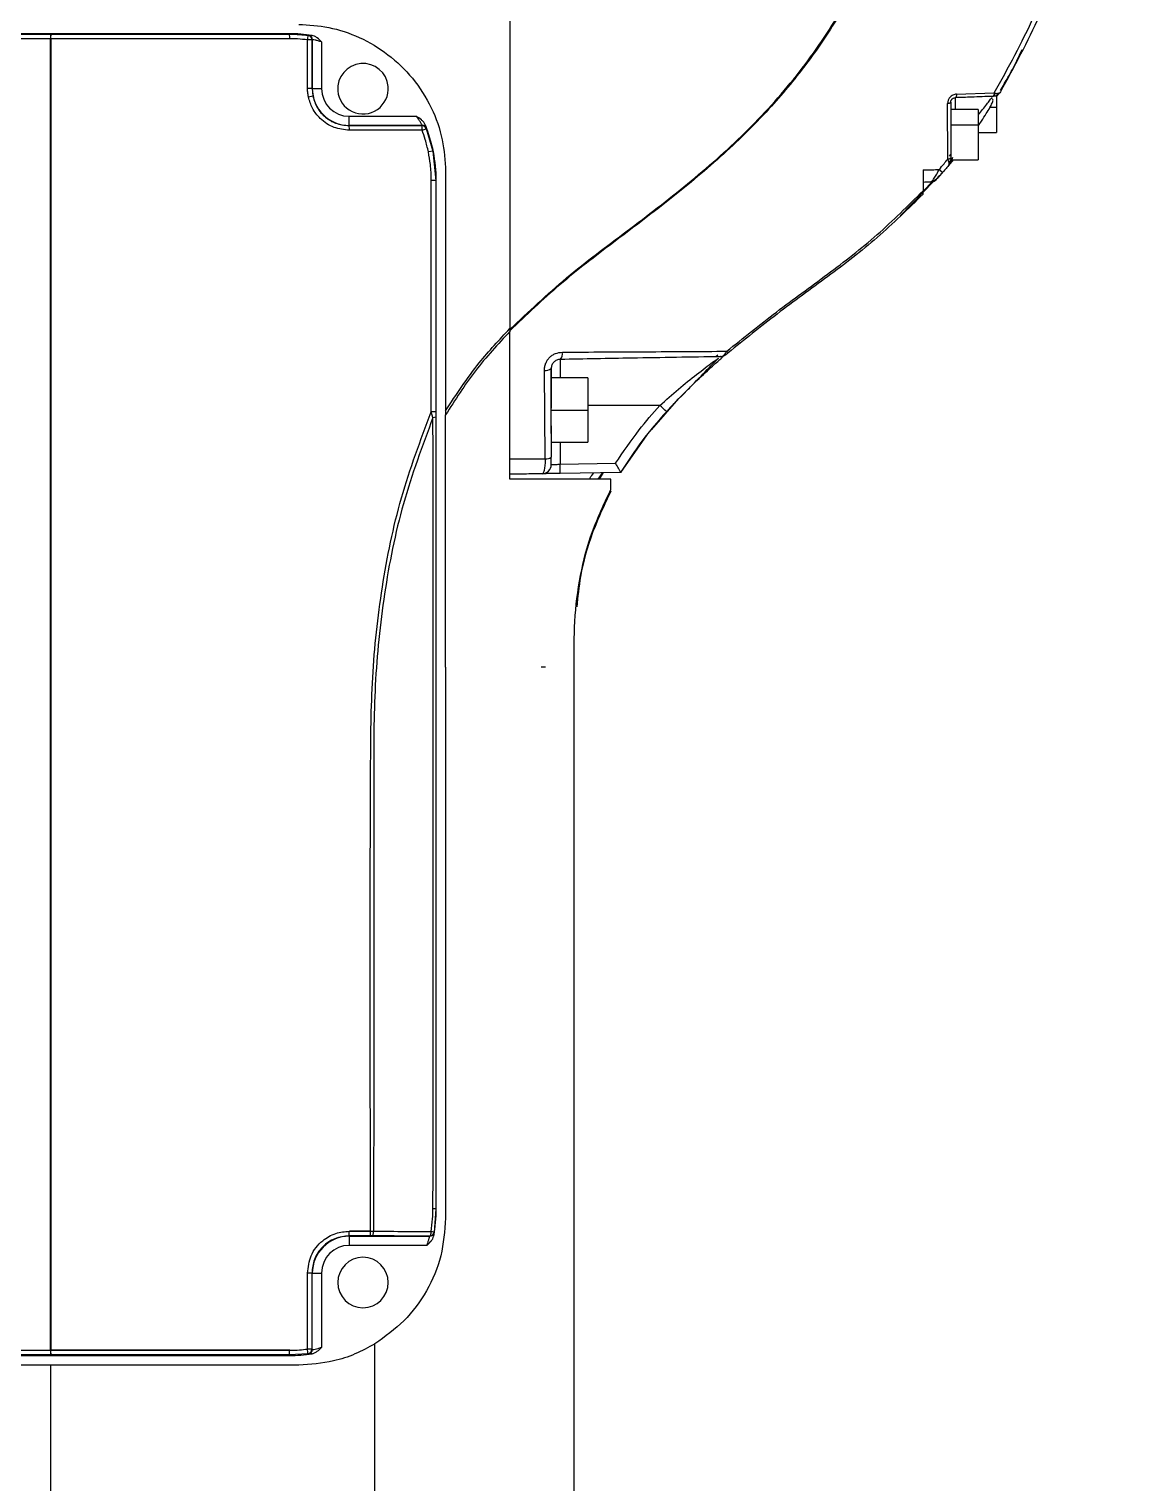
# Model space of a CAD drawing. Header units: millimetres. Extents: x -13464 to 9471, y -517 to 17126.
# Drawn here: x -10059.5 to -9940, y 4294.9 to 4453.2 of the extents above; entities that cross this region are included whole.
import ezdxf

# ---------------------------------------------------------------- set-up
doc = ezdxf.new("R2010")
doc.units = ezdxf.units.MM

msp = doc.modelspace()

# ---------------------------------------------------------------- linework, layer by layer
at = {"color": 7, "linetype": 'Continuous', "lineweight": 25}
for p, q in [((-10007.1, 4463.47), (-10007.1, 4420.63)), ((-10057.12, 4452.17), (-10083.12, 4452.19)), ((-10031.1, 4452.74), (-10083.1, 4452.74)), ((-10083.1, 4452.68), (-10057.1, 4452.67)), ((-10057.12, 4309.39), (-10057.12, 4452.17)), ((-10057.1, 4452.67), (-10031.1, 4452.68)), ((-10057.1, 4452.17), (-10057.1, 4452.67)), ((-10031.08, 4452.19), (-10057.08, 4452.17)), ((-10057.08, 4452.17), (-10057.08, 4309.39)), ((-10031.1, 4452.74), (-10031.1, 4452.68)), ((-10029.14, 4446.77), (-10029.13, 4452.07)), ((-10028.65, 4452.06), (-10028.65, 4446.77)), ((-10028.62, 4446.77), (-10028.62, 4452.09)), ((-10027.62, 4451.85), (-10027.62, 4446.77)), ((-9952.18, 4449.17), (-9951.33, 4451.02)), ((-10029.04, 4445.86), (-10028.57, 4445.96)), ((-10028.65, 4446.77), (-10028.57, 4445.96)), ((-10028.65, 4446.77), (-10028.62, 4446.77)), ((-10028.62, 4446.77), (-10027.62, 4446.77)), ((-9958.62, 4445.77), (-9958.62, 4444.5)), ((-9958.46, 4446.16), (-9954.35, 4446.29)), ((-9954.1, 4445.85), (-9953.91, 4446.17)), ((-9954.1, 4446.02), (-9954.1, 4444.75)), ((-9959.41, 4439.09), (-9959.43, 4445.15)), ((-9956.1, 4444.5), (-9959.1, 4444.5)), ((-9956.1, 4444.5), (-9956.1, 4442.81)), ((-9954.81, 4444.75), (-9954.1, 4444.75)), ((-9954.1, 4444.75), (-9954.1, 4442)), ((-10024.6, 4442.75), (-10024.6, 4443.75)), ((-10024.6, 4443.75), (-10017.29, 4443.75)), ((-10024.6, 4442.72), (-10024.6, 4442.75)), ((-10016.66, 4442.75), (-10024.6, 4442.75)), ((-10024.6, 4442.72), (-10016.68, 4442.73)), ((-10016.21, 4442.4), (-10015.5, 4439.96)), ((-9959.1, 4442.81), (-9956.1, 4442.81)), ((-9956.1, 4442.81), (-9956.1, 4439)), ((-10016.66, 4442.23), (-10024.58, 4442.23)), ((-9956.1, 4442), (-9954.1, 4442)), ((-10015.5, 4439.96), (-10015.98, 4439.86)), ((-10015.5, 4439.96), (-10015.18, 4436.77)), ((-9959.24, 4439.4), (-9959.1, 4439.58)), ((-10014.1, 4437.75), (-10014.1, 4411.66)), ((-9959.3, 4438.78), (-9959.41, 4439.09)), ((-9958.84, 4439), (-9959.33, 4438.39)), ((-9959.1, 4439), (-9956.1, 4439)), ((-9959.1, 4439), (-9959.1, 4439)), ((-10015.67, 4411.57), (-10015.66, 4436.77)), ((-10015.18, 4436.77), (-10015.18, 4411.56)), ((-10015.14, 4436.77), (-10015.18, 4436.77)), ((-10015.14, 4324.77), (-10015.14, 4436.77)), ((-9964.6, 4432.92), (-9960.95, 4436.67)), ((-9961.07, 4436.64), (-9962.1, 4435.6)), ((-9961.31, 4436.58), (-9961.22, 4436.64)), ((-10007.1, 4420.63), (-10007.1, 4420.32)), ((-10007.1, 4404.25), (-10007.1, 4420.32)), ((-10001.62, 4417.27), (-10001.62, 4415.25)), ((-9984.47, 4417.74), (-9984.69, 4417.57)), ((-10003.25, 4406.44), (-10003.35, 4416.07)), ((-9998.6, 4415.25), (-10002.6, 4415.25)), ((-9998.6, 4415.25), (-9998.6, 4411.75)), ((-9988.55, 4413.17), (-9987.43, 4414.29)), ((-9987.43, 4414.28), (-9988.54, 4413.17)), ((-9987.44, 4414.28), (-9987.44, 4414.29)), ((-9987.09, 4414.62), (-9987.43, 4414.28)), ((-9987.43, 4414.29), (-9987.42, 4414.3)), ((-9991.69, 4409.61), (-9988.69, 4413.01)), ((-10015.48, 4410.95), (-10015.67, 4411.57)), ((-10014.1, 4411.66), (-10014.1, 4411.23)), ((-10002.64, 4410.95), (-10002.6, 4409.22)), ((-10002.6, 4410.95), (-10002.64, 4410.95)), ((-10002.6, 4411.75), (-9998.6, 4411.75)), ((-9990.78, 4412.25), (-9998.6, 4412.25)), ((-9998.6, 4411.75), (-9998.6, 4408.25)), ((-10002.6, 4408.25), (-9998.6, 4408.25)), ((-10001.62, 4408.25), (-10001.62, 4405.86)), ((-9995.01, 4404.97), (-9992.14, 4409.07)), ((-10001.62, 4405.86), (-9995.59, 4405.96)), ((-9995.04, 4404.97), (-10001.62, 4404.86)), ((-9997, 4404.94), (-9997.51, 4404.25)), ((-9997.33, 4404.25), (-9996.9, 4404.94)), ((-9995.01, 4404.97), (-9995.04, 4404.97)), ((-9994.99, 4404.97), (-9995, 4404.97)), ((-9994.96, 4404.97), (-9994.98, 4404.97)), ((-9996.1, 4403.12), (-9996.1, 4404.25)), ((-10014.1, 4383.75), (-10014.1, 4323.75)), ((-10000.1, 4285.75), (-10000.1, 4383.75)), ((-10000.1, 4285.75), (-10000.1, 4383.75)), ((-10015.16, 4324.77), (-10015.36, 4322.21)), ((-10015.14, 4324.77), (-10015.16, 4324.77)), ((-10024.58, 4322.34), (-10022.27, 4322.34)), ((-10022.27, 4322.33), (-10024.58, 4322.33)), ((-10022.27, 4322.34), (-10021.95, 4322.34)), ((-10022.28, 4321.83), (-10024.6, 4321.83)), ((-10024.6, 4321.83), (-10024.6, 4321.79)), ((-10024.6, 4321.79), (-10015.85, 4321.79)), ((-10024.6, 4321.79), (-10024.6, 4320.79)), ((-10016.15, 4320.79), (-10024.6, 4320.79)), ((-10029.15, 4309.5), (-10029.15, 4317.77)), ((-10028.67, 4317.77), (-10028.67, 4309.49)), ((-10028.67, 4317.77), (-10028.62, 4317.77)), ((-10028.62, 4309.45), (-10028.62, 4317.77)), ((-10028.62, 4317.77), (-10027.62, 4317.77)), ((-10027.62, 4317.77), (-10027.62, 4309.69)), ((-10083.12, 4309.38), (-10057.12, 4309.39)), ((-10057.1, 4308.89), (-10057.1, 4309.39)), ((-10031.08, 4309.37), (-10057.08, 4309.39)), ((-10057.08, 4309.39), (-10031.08, 4309.38)), ((-10021.8, 4285.75), (-10021.8, 4310.07)), ((-10057.1, 4308.89), (-10083.1, 4308.87)), ((-10083.1, 4308.81), (-10031.1, 4308.81)), ((-10031.1, 4308.87), (-10057.1, 4308.89)), ((-10029.11, 4309), (-10031.1, 4308.87)), ((-10031.1, 4308.81), (-10031.1, 4308.87)), ((-10057.1, 4307.75), (-10084.1, 4307.75)), ((-10057.1, 4285.75), (-10057.1, 4307.75)), ((-10030.1, 4307.75), (-10057.1, 4307.75))]:
    msp.add_line(p, q, dxfattribs=at)
at = {"color": 7, "linetype": 'Continuous', "lineweight": 25, "flags": 128}
for points in [[(-10057.1, 4452.17), (-10057.1, 4452.17), (-10057.11, 4452.17), (-10057.11, 4452.17), (-10057.11, 4452.17), (-10057.11, 4452.17), (-10057.12, 4452.17), (-10057.12, 4452.17), (-10057.12, 4452.17)], [(-10057.08, 4452.17), (-10057.09, 4452.17), (-10057.09, 4452.17), (-10057.09, 4452.17), (-10057.09, 4452.17), (-10057.1, 4452.17), (-10057.1, 4452.17), (-10057.1, 4452.17), (-10057.1, 4452.17)], [(-10029.09, 4452.56), (-10029.07, 4452.57), (-10029.06, 4452.59)], [(-10028.62, 4452.09), (-10028.64, 4452.07), (-10028.65, 4452.06)], [(-9952.19, 4449.17), (-9952.19, 4449.17), (-9952.18, 4449.17)], [(-9958.46, 4446.16), (-9958.46, 4446.08), (-9958.48, 4446), (-9958.49, 4445.94), (-9958.51, 4445.88), (-9958.53, 4445.83), (-9958.56, 4445.8), (-9958.59, 4445.78), (-9958.62, 4445.77)], [(-9954.35, 4446.29), (-9954.36, 4446.21), (-9954.37, 4446.14), (-9954.39, 4446.07), (-9954.42, 4446.02), (-9954.45, 4445.97), (-9954.48, 4445.94), (-9954.51, 4445.92), (-9954.54, 4445.91)], [(-9954.29, 4446.27), (-9954.3, 4446.2), (-9954.32, 4446.13), (-9954.34, 4446.07), (-9954.37, 4446.02), (-9954.4, 4445.97), (-9954.44, 4445.94), (-9954.47, 4445.92), (-9954.51, 4445.91)], [(-9959.43, 4445.15), (-9959.36, 4445.16), (-9959.29, 4445.17), (-9959.24, 4445.19), (-9959.19, 4445.2), (-9959.15, 4445.22), (-9959.12, 4445.23), (-9959.11, 4445.25), (-9959.1, 4445.27)], [(-10016.68, 4442.73), (-10016.67, 4442.74), (-10016.66, 4442.75)], [(-10016.19, 4442.43), (-10016.2, 4442.42), (-10016.21, 4442.4)], [(-9959.41, 4439.09), (-9959.34, 4439.1), (-9959.28, 4439.11), (-9959.23, 4439.13), (-9959.19, 4439.15), (-9959.15, 4439.17), (-9959.12, 4439.19), (-9959.11, 4439.22), (-9959.1, 4439.24)], [(-10024.58, 4322.33), (-10024.58, 4322.33), (-10024.58, 4322.33), (-10024.58, 4322.34), (-10024.58, 4322.34), (-10024.58, 4322.34), (-10024.58, 4322.34), (-10024.58, 4322.34), (-10024.58, 4322.34)], [(-10022.27, 4322.33), (-10022.27, 4322.33), (-10022.27, 4322.33), (-10022.27, 4322.33), (-10022.27, 4322.33), (-10022.27, 4322.33), (-10022.27, 4322.34), (-10022.27, 4322.34), (-10022.27, 4322.34)], [(-10022.12, 4321.83), (-10022.09, 4321.84), (-10022.06, 4321.87), (-10022.03, 4321.92), (-10022, 4321.98), (-10021.98, 4322.06), (-10021.96, 4322.14), (-10021.95, 4322.24), (-10021.95, 4322.34)], [(-10015.86, 4321.79), (-10015.82, 4321.8), (-10015.79, 4321.83), (-10015.76, 4321.88), (-10015.73, 4321.94), (-10015.71, 4322.02), (-10015.69, 4322.11), (-10015.68, 4322.2), (-10015.68, 4322.3)], [(-10015.36, 4322.21), (-10015.36, 4322.21), (-10015.36, 4322.21)], [(-10015.85, 4321.79), (-10015.86, 4321.79), (-10015.86, 4321.79)], [(-10057.1, 4309.39), (-10057.1, 4309.39), (-10057.11, 4309.39), (-10057.11, 4309.39), (-10057.11, 4309.39), (-10057.11, 4309.39), (-10057.12, 4309.39), (-10057.12, 4309.39), (-10057.12, 4309.39)], [(-10057.08, 4309.39), (-10057.09, 4309.39), (-10057.09, 4309.39), (-10057.09, 4309.39), (-10057.09, 4309.39), (-10057.1, 4309.39), (-10057.1, 4309.39), (-10057.1, 4309.39), (-10057.1, 4309.39)], [(-10057.08, 4309.39), (-10057.08, 4309.39), (-10057.08, 4309.39), (-10057.08, 4309.39), (-10057.08, 4309.39), (-10057.08, 4309.39), (-10057.08, 4309.39), (-10057.08, 4309.39), (-10057.08, 4309.39)], [(-10031.08, 4309.37), (-10031.08, 4309.37), (-10031.08, 4309.38), (-10031.08, 4309.38), (-10031.08, 4309.38), (-10031.08, 4309.38), (-10031.08, 4309.38), (-10031.08, 4309.38), (-10031.08, 4309.38)], [(-10028.67, 4309.49), (-10028.64, 4309.47), (-10028.62, 4309.45)], [(-10029.06, 4308.95), (-10029.08, 4308.98), (-10029.11, 4309)]]:
    msp.add_lwpolyline(points, dxfattribs=at)
at = {"color": 7, "linetype": 'Continuous', "lineweight": 25}
for centre, radius, start, end in [((-10053.41, 4452.29), 3.71, 174.1471, 181.826), ((-10060.79, 4452.29), 3.71, 358.174, 5.8529), ((-10031.1, 4436.77), 15.97, 81.1753, 90), ((-10034.79, 4452.31), 3.71, 358.174, 5.8529), ((-10032.9, 4452.66), 3.82, 350.9714, 358.4022), ((-10029.02, 4434.69), 17.38, 88.7808, 90.3715), ((-10029.15, 4452.06), 0.5, 0.0175, 82.7155), ((-10029.12, 4452.09), 0.5, 0.0174, 82.6077), ((-10023.1, 4446.75), 2.75, 4.8078, 184.8078), ((-10029.02, 4429.39), 17.38, 88.7808, 90.3715), ((-10024.6, 4446.77), 4.02, 180, 270), ((-10024.6, 4446.77), 3.02, 180, 270), ((-10023.1, 4446.75), 2.75, 184.8078, 4.8078), ((-10028.29, 4442.34), 3.71, 358.174, 5.8529), ((-10020.37, 4442.35), 3.71, 358.174, 5.8529), ((-10016.68, 4442.23), 0.5, 20.7338, 89.9869), ((-10016.66, 4442.25), 0.5, 20.8021, 89.9869), ((-10024.29, 4462.72), 21.87, 290.4256, 291.6895), ((-10031.1, 4436.77), 15.97, 0, 22.3167), ((-9969.42, 4427.28), 14, 47.5981, 49.6551), ((-9959.39, 4439.06), 0.293, 287.9144, 353.0115), ((-10015.55, 4419.39), 17.38, 88.7808, 90.3715), ((-9961.34, 4437.58), 1, 272, 318.3981), ((-10002.31, 4417.9), 0.93, 317.5156, 10.0186), ((-9983.64, 4417.97), 0.189, 240.3434, 301.6566), ((-9994.13, 4409.12), 13.97, 39.4132, 40.3209), ((-10003.21, 4417.08), 1.01, 262.314, 306.886), ((-10015.55, 4394.19), 17.38, 88.7808, 90.3715), ((-10015.43, 4411.4), 0.443, 264.5402, 304.4263), ((-10004.69, 4396.51), 21.02, 45.8373, 48.5288), ((-10003.14, 4407.28), 0.844, 262.7933, 309.6194), ((-10003.6, 4405.82), 1, 271, 0), ((-10015.95, 4405.36), 14.34, 358.0016, 1.9984), ((-10015.42, 4321.06), 3.72, 85.9382, 90.8821), ((-10031.1, 4324.77), 15.97, 349.2956, 0), ((-10028.33, 4322.21), 3.74, 354.1711, 1.8311), ((-10026.01, 4322.21), 3.74, 354.1711, 1.8311), ((-10015.86, 4322.29), 0.5, 270.0168, 350.7443), ((-10015.86, 4322.29), 0.5, 270.0168, 350.7341), ((-10015.77, 4321.38), 0.923, 63.7966, 84.3298), ((-10024.6, 4317.77), 4.02, 90, 180), ((-10024.6, 4317.77), 3.02, 90, 180), ((-10023.1, 4316.75), 2.75, 0, 180), ((-10029.04, 4300.39), 17.38, 88.7808, 90.3715), ((-10023.1, 4316.75), 2.75, 180, 0), ((-10053.34, 4309.27), 3.78, 178.1633, 185.8066), ((-10060.83, 4309.27), 3.74, 354.1711, 1.8311), ((-10034.83, 4309.25), 3.74, 354.1711, 1.8311), ((-10032.8, 4308.92), 3.69, 1.285, 9.0743), ((-10029.04, 4292.12), 17.38, 88.7808, 90.3715), ((-10029.17, 4309.5), 0.5, 277.2262, 359.9825), ((-10029.12, 4309.45), 0.5, 277.3923, 359.9826), ((-10031.1, 4324.77), 15.97, 270, 278.8247)]:
    msp.add_arc(centre, radius, start, end, dxfattribs=at)
for points, knots in [([(-9954.35, 4446.29), (-9952.84, 4449.03), (-9949.83, 4454.49), (-9946.6, 4463.3), (-9944.12, 4472.32), (-9942.36, 4481.49), (-9941.13, 4490.71), (-9940.69, 4496.89), (-9940.47, 4499.97)], [0, 0, 0, 0, 0.167454, 0.334052, 0.501525, 0.668346, 0.834294, 1, 1, 1, 1]), ([(-9940.02, 4499.67), (-9940.24, 4496.62), (-9940.67, 4490.51), (-9941.88, 4481.37), (-9943.62, 4472.28), (-9946.06, 4463.33), (-9949.24, 4454.58), (-9952.2, 4449.13), (-9953.69, 4446.4)], [0, 0, 0, 0, 0.1653906, 0.3311188, 0.4978332, 0.6653587, 0.832194, 1, 1, 1, 1]), ([(-10007.1, 4420.55), (-10005.08, 4422.45), (-10001.03, 4426.27), (-9994.33, 4431.25), (-9987.7, 4436.32), (-9981.4, 4441.83), (-9975.79, 4448.01), (-9971.08, 4454.85), (-9967.27, 4462.18), (-9964.26, 4469.89), (-9962.82, 4475.22), (-9962.1, 4477.89)], [0, 0, 0, 0, 0.111387, 0.223089, 0.334788, 0.446278, 0.558497, 0.668911, 0.778651, 0.889152, 1, 1, 1, 1]), ([(-9962.1, 4477.63), (-9962.93, 4474.62), (-9964.58, 4468.59), (-9967.81, 4460.89), (-9971.3, 4454.49), (-9974.8, 4449.31), (-9979.07, 4444.18), (-9984.12, 4439.24), (-9989.88, 4434.5), (-9995.82, 4430.01), (-10001.74, 4425.51), (-10005.32, 4422.1), (-10007.1, 4420.4)], [0, 0, 0, 0, 0.125461, 0.250925, 0.334188, 0.417902, 0.501934, 0.601794, 0.701516, 0.801377, 0.901063, 1, 1, 1, 1]), ([(-10030.1, 4453.75), (-10029.01, 4453.69), (-10026.74, 4453.55), (-10023.41, 4452.42), (-10020.28, 4450.56), (-10017.58, 4447.95), (-10015.57, 4444.77), (-10014.32, 4441.28), (-10014.17, 4438.9), (-10014.1, 4437.75)], [0, 0, 0, 0, 0.13106, 0.270606, 0.415887, 0.563359, 0.715952, 0.862571, 1, 1, 1, 1]), ([(-10031.1, 4452.68), (-10030.73, 4452.68), (-10030.05, 4452.67), (-10029.38, 4452.59), (-10029.09, 4452.56)], [0, 0, 0, 0, 0.560086, 1, 1, 1, 1]), ([(-10029.13, 4452.07), (-10029.5, 4452.1), (-10030.15, 4452.18), (-10030.8, 4452.18), (-10031.08, 4452.19)], [0, 0, 0, 0, 0.559995, 1, 1, 1, 1]), ([(-10029.06, 4452.59), (-10029.03, 4452.59), (-10028.99, 4452.59), (-10028.77, 4452.56), (-10028.65, 4452.55)], [0, 0, 0, 0, 0.500925, 1, 1, 1, 1]), ([(-10027.62, 4451.85), (-10027.77, 4452), (-10027.99, 4452.24), (-10028.35, 4452.47), (-10028.56, 4452.52), (-10028.65, 4452.55)], [0, 0, 0, 0, 0.500175, 0.76725, 1, 1, 1, 1]), ([(-10027.62, 4451.85), (-10027.74, 4451.89), (-10028, 4451.97), (-10028.33, 4452.05), (-10028.52, 4452.08), (-10028.6, 4452.09), (-10028.61, 4452.09), (-10028.62, 4452.09)], [0, 0, 0, 0, 0.249798, 0.499229, 0.742802, 0.869725, 1, 1, 1, 1]), ([(-9953.69, 4446.54), (-9953.4, 4447.04), (-9952.84, 4447.99), (-9952.3, 4448.97), (-9952.23, 4449.11), (-9952.19, 4449.17)], [0, 0, 0, 0, 0.356158, 0.677632, 1, 1, 1, 1]), ([(-10029.04, 4445.86), (-10029.07, 4446.03), (-10029.13, 4446.33), (-10029.13, 4446.64), (-10029.14, 4446.77)], [0, 0, 0, 0, 0.559997, 1, 1, 1, 1]), ([(-10024.58, 4442.23), (-10025.15, 4442.29), (-10026.32, 4442.41), (-10027.72, 4443.36), (-10028.66, 4444.56), (-10028.92, 4445.44), (-10029.04, 4445.86)], [0, 0, 0, 0, 0.272715, 0.561909, 0.787414, 1, 1, 1, 1]), ([(-10028.57, 4445.96), (-10028.44, 4445.52), (-10028.16, 4444.64), (-10027.25, 4443.62), (-10026.04, 4442.88), (-10025.11, 4442.78), (-10024.6, 4442.72)], [0, 0, 0, 0, 0.244805, 0.499808, 0.726269, 1, 1, 1, 1]), ([(-9958.46, 4446.16), (-9958.6, 4446.14), (-9958.87, 4446.1), (-9959.2, 4445.83), (-9959.39, 4445.49), (-9959.41, 4445.27), (-9959.43, 4445.15)], [0, 0, 0, 0, 0.28028, 0.559395, 0.779449, 1, 1, 1, 1]), ([(-9959.1, 4445.27), (-9959.1, 4445.3), (-9959.1, 4445.37), (-9959.07, 4445.46), (-9959.02, 4445.55), (-9958.96, 4445.62), (-9958.88, 4445.69), (-9958.77, 4445.75), (-9958.68, 4445.76), (-9958.62, 4445.77)], [0, 0, 0, 0, 0.129202, 0.250683, 0.367673, 0.483782, 0.602966, 0.731674, 1, 1, 1, 1]), ([(-9954.54, 4445.91), (-9955.3, 4445.89), (-9956.64, 4445.84), (-9958.01, 4445.79), (-9958.62, 4445.77)], [0, 0, 0, 0, 0.559982, 1, 1, 1, 1]), ([(-9956.1, 4443.89), (-9955.94, 4444.09), (-9955.58, 4444.52), (-9955.16, 4445.07), (-9954.81, 4445.52), (-9954.62, 4445.78), (-9954.59, 4445.81), (-9954.59, 4445.81)], [0, 0, 0, 0, 0.224265, 0.48945, 0.734696, 0.993863, 1, 1, 1, 1]), ([(-9956.08, 4442.73), (-9955.97, 4442.89), (-9955.66, 4443.35), (-9955.23, 4444.02), (-9954.83, 4444.68), (-9954.6, 4445.16), (-9954.45, 4445.49), (-9954.51, 4445.59), (-9954.53, 4445.64)], [0, 0, 0, 0, 0.1269303, 0.3558201, 0.5601198, 0.7387439, 0.8936447, 1, 1, 1, 1]), ([(-9954.51, 4445.91), (-9954.52, 4445.91), (-9954.53, 4445.91), (-9954.54, 4445.91), (-9954.54, 4445.91)], [0, 0, 0, 0, 0.559999, 1, 1, 1, 1]), ([(-9953.69, 4446.4), (-9953.73, 4446.34), (-9953.82, 4446.21), (-9954.01, 4446.06), (-9954.24, 4445.94), (-9954.42, 4445.92), (-9954.51, 4445.91)], [0, 0, 0, 0, 0.240295, 0.482871, 0.734983, 1, 1, 1, 1]), ([(-9954.35, 4446.29), (-9954.34, 4446.29), (-9954.32, 4446.28), (-9954.3, 4446.28), (-9954.29, 4446.27)], [0, 0, 0, 0, 0.56, 1, 1, 1, 1]), ([(-9954.29, 4446.27), (-9954.22, 4446.26), (-9954.07, 4446.23), (-9953.89, 4446.26), (-9953.76, 4446.31), (-9953.71, 4446.37), (-9953.69, 4446.4)], [0, 0, 0, 0, 0.2649636, 0.5170517, 0.7596509, 1, 1, 1, 1]), ([(-9959.1, 4445.27), (-9959.1, 4444.13), (-9959.1, 4442.1), (-9959.1, 4440.11), (-9959.1, 4439.24)], [0, 0, 0, 0, 0.559968, 1, 1, 1, 1]), ([(-10016.66, 4442.75), (-10016.66, 4442.76), (-10016.66, 4442.77), (-10016.7, 4442.84), (-10016.76, 4442.95), (-10016.86, 4443.13), (-10017.04, 4443.41), (-10017.21, 4443.64), (-10017.29, 4443.75)], [0, 0, 0, 0, 0.120716, 0.243266, 0.369276, 0.500241, 0.749669, 1, 1, 1, 1]), ([(-10016.33, 4442.83), (-10016.38, 4442.93), (-10016.49, 4443.13), (-10016.81, 4443.44), (-10017.11, 4443.63), (-10017.29, 4443.75)], [0, 0, 0, 0, 0.231342, 0.501123, 1, 1, 1, 1]), ([(-10016.33, 4442.83), (-10016.29, 4442.72), (-10016.23, 4442.56), (-10016.2, 4442.45), (-10016.19, 4442.44), (-10016.19, 4442.43)], [0, 0, 0, 0, 0.49882, 0.749905, 1, 1, 1, 1]), ([(-10015.98, 4439.86), (-10016.08, 4440.31), (-10016.26, 4441.12), (-10016.54, 4441.89), (-10016.66, 4442.23)], [0, 0, 0, 0, 0.5599979, 1, 1, 1, 1]), ([(-10015.66, 4436.77), (-10015.68, 4437.36), (-10015.71, 4438.39), (-10015.89, 4439.41), (-10015.98, 4439.86)], [0, 0, 0, 0, 0.560003, 1, 1, 1, 1]), ([(-9958.91, 4439.27), (-9958.95, 4439.11), (-9959.04, 4438.79), (-9959.23, 4438.52), (-9959.33, 4438.39)], [0, 0, 0, 0, 0.493272, 1, 1, 1, 1]), ([(-9959.1, 4439.24), (-9959.1, 4439.2), (-9959.1, 4439.12), (-9959.1, 4439.05), (-9959.1, 4439.02)], [0, 0, 0, 0, 0.559632, 1, 1, 1, 1]), ([(-9962.1, 4437.91), (-9961.78, 4437.91), (-9961.19, 4437.93), (-9960.61, 4437.94), (-9960.36, 4437.95)], [0, 0, 0, 0, 0.560007, 1, 1, 1, 1]), ([(-9962.1, 4437.91), (-9962.1, 4437.48), (-9962.1, 4436.72), (-9962.1, 4435.97), (-9962.1, 4435.64)], [0, 0, 0, 0, 0.559561, 1, 1, 1, 1]), ([(-9961.23, 4436.61), (-9961.13, 4436.65), (-9960.92, 4436.72), (-9960.62, 4436.97), (-9960.3, 4437.29), (-9960.09, 4437.51), (-9959.99, 4437.62)], [0, 0, 0, 0, 0.241755, 0.492321, 0.743536, 1, 1, 1, 1]), ([(-9961.22, 4436.64), (-9961.19, 4436.65), (-9961.11, 4436.69), (-9960.9, 4436.98), (-9960.62, 4437.43), (-9960.45, 4437.78), (-9960.36, 4437.95)], [0, 0, 0, 0, 0.138106, 0.443393, 0.731746, 1, 1, 1, 1]), ([(-9959.98, 4437.62), (-9960.06, 4437.52), (-9960.23, 4437.33), (-9960.44, 4437.09), (-9960.57, 4436.94), (-9960.59, 4436.92), (-9960.59, 4436.92)], [0, 0, 0, 0, 0.2809316, 0.5603963, 0.7796914, 1, 1, 1, 1]), ([(-9960.36, 4437.95), (-9960.18, 4438.16), (-9959.86, 4438.54), (-9959.55, 4438.92), (-9959.41, 4439.09)], [0, 0, 0, 0, 0.56001, 1, 1, 1, 1]), ([(-9959.33, 4438.38), (-9959.45, 4438.24), (-9959.67, 4437.98), (-9959.89, 4437.73), (-9959.98, 4437.62)], [0, 0, 0, 0, 0.56, 1, 1, 1, 1]), ([(-9959.1, 4439.02), (-9959.11, 4438.9), (-9959.14, 4438.67), (-9959.27, 4438.48), (-9959.33, 4438.38)], [0, 0, 0, 0, 0.507339, 1, 1, 1, 1]), ([(-9959.33, 4438.38), (-9959.3, 4438.43), (-9959.24, 4438.54), (-9959.28, 4438.7), (-9959.3, 4438.78)], [0, 0, 0, 0, 0.4927242, 1, 1, 1, 1]), ([(-9959.31, 4438.42), (-9959.31, 4438.41), (-9959.31, 4438.41), (-9959.33, 4438.39), (-9959.33, 4438.38)], [0, 0, 0, 0, 0.524322, 1, 1, 1, 1]), ([(-9961.31, 4436.58), (-9961.46, 4436.58), (-9961.72, 4436.57), (-9961.99, 4436.56), (-9962.1, 4436.55)], [0, 0, 0, 0, 0.559996, 1, 1, 1, 1]), ([(-9983.48, 4418.16), (-9981.69, 4419.6), (-9978.11, 4422.49), (-9972.5, 4426.51), (-9967.02, 4430.75), (-9963.74, 4434.01), (-9962.1, 4435.64)], [0, 0, 0, 0, 0.249136, 0.499421, 0.749731, 1, 1, 1, 1]), ([(-9962.1, 4435.28), (-9963.74, 4433.67), (-9967.01, 4430.45), (-9972.46, 4426.26), (-9978.03, 4422.28), (-9981.57, 4419.41), (-9983.34, 4417.99)], [0, 0, 0, 0, 0.250918, 0.501551, 0.75159, 1, 1, 1, 1]), ([(-9962.1, 4435.28), (-9962.1, 4435.28), (-9962.1, 4435.3), (-9962.1, 4435.38), (-9962.1, 4435.5), (-9962.1, 4435.59), (-9962.1, 4435.64)], [0, 0, 0, 0, 0.236062, 0.499314, 0.739756, 1, 1, 1, 1]), ([(-10014.1, 4411.66), (-10012.94, 4413.45), (-10010.86, 4416.64), (-10008.25, 4419.41), (-10007.1, 4420.63)], [0, 0, 0, 0, 0.561185, 1, 1, 1, 1]), ([(-10007.1, 4420.32), (-10008.4, 4418.93), (-10011.01, 4416.11), (-10013.07, 4412.86), (-10014.1, 4411.23)], [0, 0, 0, 0, 0.495908, 1, 1, 1, 1]), ([(-10003.35, 4416.07), (-10003.34, 4416.2), (-10003.33, 4416.46), (-10003.22, 4416.83), (-10003.04, 4417.18), (-10002.79, 4417.49), (-10002.49, 4417.74), (-10002.03, 4417.99), (-10001.65, 4418.03), (-10001.39, 4418.06)], [0, 0, 0, 0, 0.12549, 0.250633, 0.374907, 0.499789, 0.624353, 0.749234, 1, 1, 1, 1]), ([(-10001.62, 4417.27), (-10001.68, 4417.27), (-10001.81, 4417.26), (-10002, 4417.19), (-10002.17, 4417.1), (-10002.31, 4416.98), (-10002.44, 4416.83), (-10002.53, 4416.66), (-10002.59, 4416.47), (-10002.6, 4416.34), (-10002.6, 4416.27)], [0, 0, 0, 0, 0.13543, 0.263153, 0.384355, 0.500424, 0.620332, 0.742402, 0.868418, 1, 1, 1, 1]), ([(-9984.17, 4417.57), (-9987.37, 4417.52), (-9993.08, 4417.42), (-9999.01, 4417.32), (-10001.62, 4417.27)], [0, 0, 0, 0, 0.559989, 1, 1, 1, 1]), ([(-10001.39, 4418.06), (-9998.34, 4418.08), (-9992.25, 4418.11), (-9986.4, 4418.14), (-9983.48, 4418.16)], [0, 0, 0, 0, 0.500072, 1, 1, 1, 1]), ([(-9990.78, 4412.25), (-9990.1, 4412.86), (-9988.75, 4414.07), (-9986.75, 4415.67), (-9985.15, 4416.87), (-9984.59, 4417.28), (-9984.39, 4417.42)], [0, 0, 0, 0, 0.283443, 0.566047, 0.848822, 1, 1, 1, 1]), ([(-9987.51, 4414.22), (-9986.85, 4414.89), (-9985.87, 4415.89), (-9984.83, 4416.96), (-9984.53, 4417.27), (-9984.39, 4417.42)], [0, 0, 0, 0, 0.517894, 0.764551, 1, 1, 1, 1]), ([(-9987.2, 4414.52), (-9986.57, 4415.12), (-9985.42, 4416.22), (-9984.37, 4417.15), (-9983.92, 4417.55), (-9983.88, 4417.61), (-9983.86, 4417.63)], [0, 0, 0, 0, 0.4182192, 0.7576305, 0.8981088, 1, 1, 1, 1]), ([(-9984.17, 4417.57), (-9984.09, 4417.59), (-9983.94, 4417.61), (-9983.8, 4417.74), (-9983.74, 4417.81)], [0, 0, 0, 0, 0.494946, 1, 1, 1, 1]), ([(-9983.54, 4417.81), (-9983.64, 4417.74), (-9983.83, 4417.61), (-9984.06, 4417.59), (-9984.17, 4417.57)], [0, 0, 0, 0, 0.505036, 1, 1, 1, 1]), ([(-9984.11, 4417.58), (-9984.12, 4417.58), (-9984.14, 4417.58), (-9984.16, 4417.58), (-9984.17, 4417.57)], [0, 0, 0, 0, 0.51833, 1, 1, 1, 1]), ([(-9983.74, 4417.81), (-9983.69, 4417.86), (-9983.61, 4417.97), (-9983.52, 4418.1), (-9983.48, 4418.16)], [0, 0, 0, 0, 0.5181713, 1, 1, 1, 1]), ([(-9983.34, 4417.99), (-9983.38, 4417.95), (-9983.45, 4417.89), (-9983.51, 4417.84), (-9983.54, 4417.81)], [0, 0, 0, 0, 0.560335, 1, 1, 1, 1]), ([(-10002.6, 4416.27), (-10002.6, 4416.25), (-10002.6, 4416.18), (-10002.6, 4416.07), (-10002.6, 4415.89), (-10002.6, 4415.72), (-10002.6, 4415.54), (-10002.6, 4415.37), (-10002.6, 4415.19), (-10002.6, 4415.01), (-10002.6, 4414.88), (-10002.61, 4414.71), (-10002.61, 4414.53), (-10002.61, 4414.35), (-10002.61, 4414.22), (-10002.61, 4414.05), (-10002.61, 4413.87), (-10002.61, 4413.7), (-10002.61, 4413.52), (-10002.61, 4413.34), (-10002.61, 4413.17), (-10002.61, 4413.04), (-10002.62, 4412.86), (-10002.62, 4412.68), (-10002.62, 4412.51), (-10002.62, 4412.38), (-10002.62, 4412.2), (-10002.62, 4412.02), (-10002.63, 4411.85), (-10002.63, 4411.67), (-10002.63, 4411.5), (-10002.63, 4411.32), (-10002.63, 4411.15), (-10002.63, 4411.03), (-10002.64, 4410.95)], [0, 0, 0, 0, 0.012397, 0.037191, 0.061985, 0.111573, 0.136367, 0.161161, 0.21075, 0.235544, 0.260338, 0.285132, 0.33472, 0.359514, 0.384308, 0.409102, 0.45869, 0.483484, 0.508279, 0.557867, 0.582661, 0.607455, 0.632249, 0.681837, 0.706631, 0.731425, 0.756219, 0.805807, 0.830602, 0.855396, 0.904984, 0.929778, 0.954572, 1, 1, 1, 1]), ([(-10002.6, 4416.28), (-10002.6, 4416.28), (-10002.6, 4416.27), (-10002.6, 4416.27), (-10002.6, 4416.27)], [0, 0, 0, 0, 0.56, 1, 1, 1, 1]), ([(-10002.6, 4410.95), (-10002.6, 4411.94), (-10002.6, 4413.72), (-10002.6, 4415.5), (-10002.6, 4416.28)], [0, 0, 0, 0, 0.560013, 1, 1, 1, 1]), ([(-9987.42, 4414.29), (-9987.61, 4414.1), (-9988.48, 4413.29), (-9989.37, 4412.32), (-9990.05, 4411.58)], [0, 0, 0, 0, 0.2312209, 1, 1, 1, 1]), ([(-9990, 4411.59), (-9989.47, 4412.18), (-9988.61, 4413.12), (-9987.76, 4413.96), (-9987.44, 4414.27)], [0, 0, 0, 0, 0.623855, 1, 1, 1, 1]), ([(-10022.27, 4322.34), (-10022.31, 4339.13), (-10022.36, 4359.23), (-10022.21, 4382.64), (-10021.13, 4392.51), (-10019.16, 4402.26), (-10016.83, 4408.47), (-10015.67, 4411.57)], [0, 0, 0, 0, 0.559704, 0.669541, 0.779501, 0.889853, 1, 1, 1, 1]), ([(-10015.48, 4410.95), (-10016.63, 4407.85), (-10018.96, 4401.61), (-10020.9, 4391.78), (-10021.93, 4381.81), (-10021.94, 4371.79), (-10021.91, 4351.97), (-10021.93, 4335.48), (-10021.95, 4322.34)], [0, 0, 0, 0, 0.110994, 0.223056, 0.334915, 0.446847, 0.559092, 1, 1, 1, 1]), ([(-10015.48, 4324.78), (-10015.47, 4328.89), (-10015.47, 4337.11), (-10015.47, 4349.44), (-10015.47, 4361.78), (-10015.46, 4374.11), (-10015.47, 4386.42), (-10015.46, 4398.74), (-10015.47, 4406.88), (-10015.48, 4410.95)], [0, 0, 0, 0, 0.142919, 0.285902, 0.428887, 0.571869, 0.714633, 0.857229, 1, 1, 1, 1]), ([(-10015.18, 4411.56), (-10015.18, 4411.46), (-10015.18, 4411.29), (-10015.18, 4411.11), (-10015.18, 4411.03)], [0, 0, 0, 0, 0.559975, 1, 1, 1, 1]), ([(-10015.18, 4411.03), (-10015.18, 4407.83), (-10015.16, 4401.43), (-10015.15, 4391.76), (-10015.15, 4382.1), (-10015.15, 4372.43), (-10015.15, 4359.65), (-10015.15, 4343.77), (-10015.15, 4331.1), (-10015.16, 4324.77)], [0, 0, 0, 0, 0.112323, 0.224232, 0.33612, 0.448074, 0.56006, 0.78003, 1, 1, 1, 1]), ([(-10014.1, 4383.75), (-10014.1, 4385.14), (-10014.1, 4387.71), (-10014.1, 4391.55), (-10014.1, 4395.26), (-10014.1, 4398.78), (-10014.1, 4401.98), (-10014.1, 4404.79), (-10014.1, 4407.86), (-10014.1, 4409.97), (-10014.1, 4411.23)], [0, 0, 0, 0, 0.150762, 0.279606, 0.418989, 0.555054, 0.664064, 0.7682, 0.862536, 1, 1, 1, 1]), ([(-10002.6, 4409.22), (-10002.6, 4409.53), (-10002.6, 4410.07), (-10002.6, 4410.68), (-10002.6, 4410.95)], [0, 0, 0, 0, 0.560027, 1, 1, 1, 1]), ([(-9995.59, 4405.96), (-9994.76, 4407.19), (-9993.29, 4409.39), (-9991.54, 4411.38), (-9990.78, 4412.25)], [0, 0, 0, 0, 0.559888, 1, 1, 1, 1]), ([(-9990.05, 4411.58), (-9990.97, 4410.53), (-9992.79, 4408.45), (-9994.29, 4406.13), (-9995.04, 4404.97)], [0, 0, 0, 0, 0.502489, 1, 1, 1, 1]), ([(-10002.6, 4409.22), (-10002.6, 4408.73), (-10002.6, 4407.87), (-10002.6, 4407.01), (-10002.6, 4406.63)], [0, 0, 0, 0, 0.5599977, 1, 1, 1, 1]), ([(-10007.1, 4406.45), (-10006.38, 4406.45), (-10005.09, 4406.45), (-10003.81, 4406.44), (-10003.25, 4406.44)], [0, 0, 0, 0, 0.559993, 1, 1, 1, 1]), ([(-10003.25, 4406.44), (-10003.26, 4406.21), (-10003.28, 4405.76), (-10003.36, 4405.24), (-10003.46, 4404.89), (-10003.54, 4404.85), (-10003.58, 4404.82)], [0, 0, 0, 0, 0.2556355, 0.5075529, 0.7549241, 1, 1, 1, 1]), ([(-10002.6, 4405.82), (-10002.6, 4405.84), (-10002.6, 4405.86), (-10002.6, 4406.06), (-10002.6, 4406.33), (-10002.6, 4406.53), (-10002.6, 4406.63)], [0, 0, 0, 0, 0.280413, 0.559666, 0.779974, 1, 1, 1, 1]), ([(-9995.04, 4404.97), (-9995.04, 4404.98), (-9995.04, 4404.99), (-9995.08, 4405.05), (-9995.13, 4405.15), (-9995.23, 4405.33), (-9995.38, 4405.6), (-9995.52, 4405.84), (-9995.59, 4405.96)], [0, 0, 0, 0, 0.11601, 0.237357, 0.36522, 0.500607, 0.75012, 1, 1, 1, 1]), ([(-10003.58, 4404.82), (-10004.24, 4404.81), (-10005.4, 4404.79), (-10006.58, 4404.77), (-10007.1, 4404.76)], [0, 0, 0, 0, 0.559998, 1, 1, 1, 1]), ([(-10001.62, 4404.86), (-10001.9, 4404.85), (-10002.48, 4404.84), (-10003.14, 4404.83), (-10003.52, 4404.82), (-10003.56, 4404.82), (-10003.58, 4404.82)], [0, 0, 0, 0, 0.270501, 0.562397, 0.789531, 1, 1, 1, 1]), ([(-10002.6, 4405.82), (-10002.59, 4405.82), (-10002.56, 4405.82), (-10002.35, 4405.83), (-10002.09, 4405.84), (-10001.85, 4405.85), (-10001.7, 4405.85), (-10001.62, 4405.86)], [0, 0, 0, 0, 0.242929, 0.499109, 0.711106, 0.846044, 1, 1, 1, 1]), ([(-9998.43, 4404.25), (-9998.41, 4404.29), (-9998.27, 4404.53), (-9998.1, 4404.74), (-9997.95, 4404.92)], [0, 0, 0, 0, 0.153997, 1, 1, 1, 1]), ([(-9995.04, 4404.97), (-9995.04, 4404.97), (-9995.04, 4404.97), (-9995.04, 4404.97), (-9995.04, 4404.97)], [0, 0, 0, 0, 0.56, 1, 1, 1, 1]), ([(-9994.96, 4404.97), (-9994.96, 4404.97), (-9994.96, 4404.97), (-9994.96, 4404.97), (-9994.96, 4404.97)], [0, 0, 0, 0, 0.56, 1, 1, 1, 1]), ([(-9996.1, 4404.25), (-9997.85, 4404.25), (-10001.42, 4404.25), (-10005.19, 4404.25), (-10007.1, 4404.25)], [0, 0, 0, 0, 0.491379, 1, 1, 1, 1]), ([(-10000.1, 4383.75), (-10000.11, 4385.42), (-10000.13, 4388.76), (-9999.52, 4393.74), (-9998.25, 4398.6), (-9996.82, 4401.61), (-9996.1, 4403.12)], [0, 0, 0, 0, 0.249764, 0.500897, 0.750315, 1, 1, 1, 1]), ([(-9996.1, 4402.94), (-9996.81, 4401.45), (-9998.22, 4398.46), (-9999.43, 4394.18), (-9999.71, 4391.42), (-9999.83, 4390.32)], [0, 0, 0, 0, 0.373847, 0.74797, 1, 1, 1, 1]), ([(-10003.24, 4383.75), (-10003.3, 4383.75), (-10003.41, 4383.75), (-10003.59, 4383.75), (-10003.68, 4383.75)], [0, 0, 0, 0, 0.504688, 1, 1, 1, 1]), ([(-10014.1, 4323.75), (-10014.21, 4322.37), (-10014.41, 4319.6), (-10016.06, 4315.77), (-10018.49, 4312.43), (-10020.7, 4310.86), (-10021.8, 4310.07)], [0, 0, 0, 0, 0.249468, 0.499511, 0.749739, 1, 1, 1, 1]), ([(-10015.68, 4322.3), (-10015.62, 4322.76), (-10015.5, 4323.58), (-10015.48, 4324.41), (-10015.48, 4324.78)], [0, 0, 0, 0, 0.559887, 1, 1, 1, 1]), ([(-10029.15, 4317.77), (-10029.07, 4318.42), (-10028.9, 4319.77), (-10027.67, 4321.3), (-10026.13, 4322.19), (-10025.09, 4322.29), (-10024.58, 4322.34)], [0, 0, 0, 0, 0.270175, 0.562341, 0.789693, 1, 1, 1, 1]), ([(-10021.95, 4322.34), (-10020.78, 4322.33), (-10018.69, 4322.32), (-10016.6, 4322.31), (-10015.68, 4322.3)], [0, 0, 0, 0, 0.56, 1, 1, 1, 1]), ([(-10015.36, 4322.21), (-10015.36, 4322.19), (-10015.36, 4322.14), (-10015.4, 4321.92), (-10015.41, 4321.81)], [0, 0, 0, 0, 0.500916, 1, 1, 1, 1]), ([(-10024.6, 4321.83), (-10025.13, 4321.77), (-10026.2, 4321.65), (-10027.35, 4320.85), (-10028.03, 4320.01), (-10028.53, 4319.06), (-10028.62, 4318.28), (-10028.67, 4317.77)], [0, 0, 0, 0, 0.250173, 0.499433, 0.633256, 0.761468, 1, 1, 1, 1]), ([(-10022.12, 4321.83), (-10022.15, 4321.83), (-10022.21, 4321.83), (-10022.26, 4321.83), (-10022.28, 4321.83)], [0, 0, 0, 0, 0.559607, 1, 1, 1, 1]), ([(-10015.86, 4321.79), (-10017.03, 4321.8), (-10019.12, 4321.81), (-10021.21, 4321.83), (-10022.12, 4321.83)], [0, 0, 0, 0, 0.56, 1, 1, 1, 1]), ([(-10016.15, 4320.79), (-10015.99, 4320.93), (-10015.75, 4321.15), (-10015.5, 4321.5), (-10015.44, 4321.71), (-10015.41, 4321.81)], [0, 0, 0, 0, 0.500154, 0.767488, 1, 1, 1, 1]), ([(-10016.15, 4320.79), (-10016.1, 4320.91), (-10016.01, 4321.16), (-10015.93, 4321.44), (-10015.89, 4321.61), (-10015.86, 4321.71), (-10015.85, 4321.77), (-10015.85, 4321.78), (-10015.85, 4321.79)], [0, 0, 0, 0, 0.249543, 0.498683, 0.621477, 0.745721, 0.871779, 1, 1, 1, 1]), ([(-10031.08, 4309.38), (-10030.72, 4309.38), (-10030.08, 4309.4), (-10029.44, 4309.47), (-10029.15, 4309.5)], [0, 0, 0, 0, 0.559997, 1, 1, 1, 1]), ([(-10021.8, 4310.07), (-10022.52, 4309.68), (-10023.95, 4308.9), (-10026.73, 4307.99), (-10028.82, 4307.84), (-10030.1, 4307.75)], [0, 0, 0, 0, 0.279053, 0.560699, 1, 1, 1, 1]), ([(-10028.65, 4308.99), (-10028.56, 4309.02), (-10028.35, 4309.07), (-10027.99, 4309.31), (-10027.77, 4309.54), (-10027.62, 4309.69)], [0, 0, 0, 0, 0.2336035, 0.4998654, 1, 1, 1, 1]), ([(-10028.62, 4309.45), (-10028.61, 4309.45), (-10028.6, 4309.45), (-10028.52, 4309.46), (-10028.33, 4309.49), (-10028, 4309.57), (-10027.75, 4309.65), (-10027.62, 4309.69)], [0, 0, 0, 0, 0.130114, 0.256899, 0.500262, 0.749591, 1, 1, 1, 1]), ([(-10028.65, 4308.99), (-10028.77, 4308.98), (-10028.99, 4308.95), (-10029.03, 4308.95), (-10029.06, 4308.95)], [0, 0, 0, 0, 0.500003, 1, 1, 1, 1])]:
    msp.add_open_spline(points, degree=3, knots=knots, dxfattribs=at)

doc.saveas('drawing.dxf')
